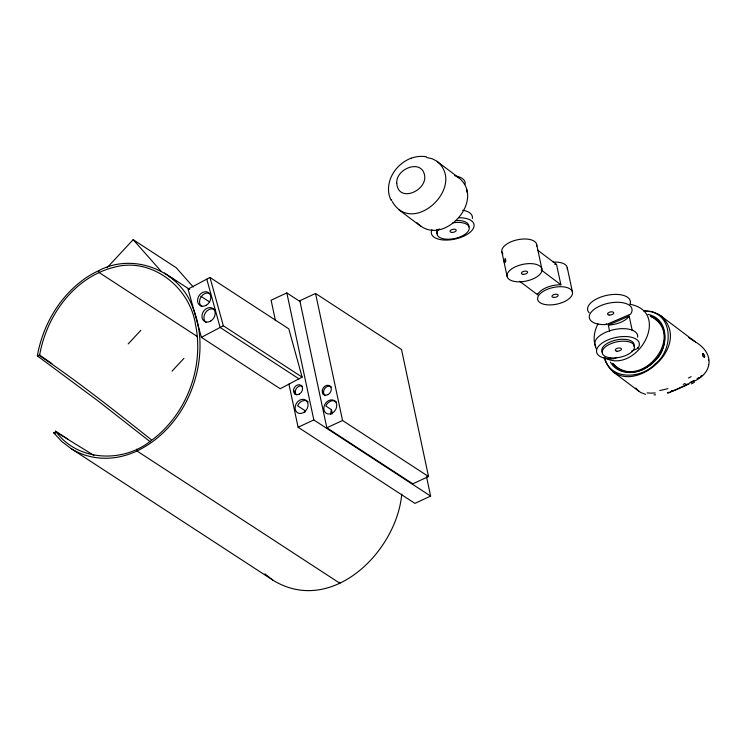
<?xml version="1.0" encoding="UTF-8"?>
<svg xmlns="http://www.w3.org/2000/svg" width="747" height="747" viewBox="0 0 747 747"><rect width="100%" height="100%" fill="white"/><g stroke="black" fill="none" stroke-linecap="round" stroke-linejoin="round"><path stroke-width="1.12" d="M401.774 494.028C396.582 551.874 331.519 616.21 272.944 580.204L71.133 448.62L61.758 441.505L53.7 432.793L55.754 431.841L93.907 455.399M151.165 439.628C114.693 410.691 78.174 381.642 39.554 355.619C46.239 316.336 73.439 277.828 113.357 267.445C151.342 256.333 190.055 287.212 195.555 324.824C204.333 367.888 186.115 415.575 150.296 441.253C122.387 463.317 77.062 461.291 55.614 431.159L55.754 431.841M150.24 441.785L97.876 400.784L37.35 355.88C42.607 325.963 58.808 297.595 83.515 279.583A86.596 68.621 -56.9 0 1 98.669 270.685C133.61 252 180.167 270.554 192.959 308.007A115.58 91.592 -56.9 0 1 199.925 340.809C201.653 385.191 177.683 431.402 136.99 450.992A86.596 68.621 -56.9 0 1 121.117 456.464C104.263 460.423 85.849 457.911 71.133 448.62M505.495 261.366L504.608 263.112L504.15 261.142M597.945 323.909C594.21 331.024 592.791 339.745 595.714 347.392M655.371 360.073C667.837 348.391 669.153 322.06 650.263 316.102M655.25 360.362L651.87 363.64M107.101 267.706L133.181 239.666L176.236 267.743L193.24 286.979M128.204 343.9L140.847 330.305M172.053 371.128L183.911 358.383M653.485 362.024C668.892 350.278 670.433 318.941 647.994 314.403M653.242 362.407L652.215 363.331M651.842 363.528L650.254 364.966M651.505 363.817L648.545 366.217M701.975 375.265L700.434 376.479M649.741 365.227L647.369 367.001M699.145 377.403L698.137 378.066M648.069 366.403C637.116 374.975 617.862 375.442 610.402 362.062M697.791 378.29L697.082 378.729M646.921 367.141C636.584 374.116 620.066 374.564 612.531 363.266M694.243 380.363L692.777 381.147M209.982 277.464L188.067 289.061L201.401 337.355L280.209 388.739L302.133 377.151L288.8 328.848L209.982 277.464L223.316 325.767L302.133 377.151M201.401 337.355L223.316 325.767M426.472 156.861C403.651 152.435 380.811 178.542 390.998 200.252M692.338 381.372L691.358 381.876M690.956 382.072L689.808 382.651M690.237 382.669C712.208 375.676 716.121 354.339 695.662 342.07L658.975 314.468L651.982 311.546L643.69 310.761M686.456 384.247L685.97 384.481M37.35 355.88L39.404 354.928L51.87 363.649M300.341 301.732L286.829 292.917L271.105 300.21L275.456 320.706M315.551 293.468L299.827 300.752L326.831 427.779L412.792 483.832L428.526 476.539L401.522 349.512L315.551 293.468L342.556 420.496L428.526 476.539M298.1 427.237L313.833 419.945L430.627 496.092L414.902 503.385L298.1 427.237L288.93 384.098M326.831 427.779L342.556 420.496M670.517 391.661L670.638 391.605A2.418 2.129 -10.9 0 0 671.786 390.97M606.433 324.515L630.524 314.17A21.784 10.43 -12 0 0 617.414 302.274A21.784 10.43 -12 0 0 589.953 314.067A21.784 10.43 -12 0 0 606.433 324.515L606.219 323.526M609.664 331.379L608.319 325.048L629.161 316.093L632.251 330.641M616.854 357.411L613.707 358.765A21.784 10.43 -12 0 1 597.236 348.307A21.784 10.43 -12 0 1 624.697 336.514A21.784 10.43 -12 0 1 637.807 348.419L631.523 351.118M672.477 390.476L671.618 390.84M410.719 158.467L411.252 158.252M668.425 392.334L667.846 392.567L668.584 392.362M655.586 394.789L653.98 394.902M644.269 311.154C673.747 310.416 674.41 350.026 654.867 364.153C641.421 378.72 610.448 380.905 604.678 357.888M630.048 304.281C672.692 312.33 636.033 376.133 603.987 357.393M426.864 157.552L432.093 158.737L436.285 160.82L458.863 177.833C486.689 200.504 441.748 249.04 417.059 222.783M645.529 394.332L640.487 392.418L636.453 388.916M454.531 175.526L455.203 175.797M650.973 316.728L651.645 316.999M455.847 176.087L458.863 177.833M652.29 317.288C686.063 337.018 639.647 391.792 613.502 363.985M688.753 337.663L695.662 342.07M53.7 432.793L55.595 433.998M200.924 296.307L209.683 302.012M164.377 272.954L189.747 289.491M298.94 378.841L220.122 327.457L206.788 279.154M332.378 413.801L331.509 409.72L325.823 406.013A7.554 5.985 -56.9 0 1 336.523 402.11M197.581 336.72L99.052 272.487L98.669 270.685M55.614 431.159L67.93 439.189M392.231 201.494C412.549 237.191 466.642 186.535 437.247 161.492M604.052 357.608C620.953 407.171 697.231 348.046 660.6 315.579M272.944 580.204L264.868 573.845M537.728 250.217L556.534 264.419L560.866 284.784A17.788 8.516 -12 0 0 537.579 294.785L519.669 281.255M541.164 269.9L560.866 284.784M398.599 209.562L420.981 226.462M612.783 371.614L638.592 391.092M133.181 239.666L160.997 271.142M636.099 388.459L635.762 387.982M596.47 349.129L595.901 347.869M391.54 199.692L391.755 200.299M637.593 347.43L637.807 348.419M567.262 267.669L572.501 292.282A17.788 8.516 -12 0 1 547.57 304.851A17.788 8.516 -12 0 1 545.123 290.303A17.788 8.516 -12 0 1 572.501 292.282M536.691 244.568L541.93 269.191A17.788 8.516 -12 0 1 517.008 281.759A17.788 8.516 -12 0 1 514.552 267.202A17.788 8.516 -12 0 1 541.93 269.191M537.336 293.646L537.579 294.785M501.825 251.627L507.064 276.25M426.509 476.735L430.627 496.092M322.695 391.288L323.423 394.687M286.829 292.917L313.833 419.945M339.689 582.258L339.904 583.276L136.99 450.992L136.608 449.18M294.449 391.055L295.168 394.453M39.404 354.928L39.554 355.619M452.859 222.858A16.434 7.862 -12 0 1 469.032 229.59A16.434 7.862 -12 0 1 447.462 239.227A16.434 7.862 -12 0 1 439.292 228.918M455.399 220.589A16.434 7.862 -12 0 1 468.817 226.92M437.322 233.848A16.434 7.862 -12 0 1 437.079 229.413M466.417 189.14A21.784 10.43 -12 0 1 466.782 192.035M457.043 176.32A21.784 10.43 -12 0 1 465.11 184.164M462.598 210.234A21.784 10.43 -12 0 1 472.384 218.413M458.779 217.76A21.784 10.43 -12 0 1 473.327 228.433A21.784 10.43 -12 0 1 447.21 240.058A21.784 10.43 -12 0 1 431.934 229.702M708.464 359.942A12.867 10.066 34.4 0 1 708.576 360.39M708.586 364.872A12.867 10.066 34.4 0 1 708.511 365.134M602.549 352.612A16.434 7.862 -12 0 1 616.779 339.885A16.434 7.862 -12 0 1 633.867 346.421M589.243 312.872A21.784 10.43 -12 0 1 606.508 295.42A21.784 10.43 -12 0 1 630.104 303.898M595.798 346.253A21.784 10.43 -12 0 1 613.885 329.651A21.784 10.43 -12 0 1 637.621 337.158M629.161 316.093A17.788 8.516 -12 0 1 608.319 325.048M670.535 392.119A10.869 8.152 -18.3 0 1 668.677 392.773M667.893 388.673A30.45 6.415 -15 0 1 659.741 390.494M655.24 392.913A33.167 15.173 -21 0 1 647.089 392.894M694.365 382.343A46.473 8.936 -19.9 0 1 691.377 383.865M689.425 383.687A28.638 2.904 -22.5 0 1 667.557 393.146M688.164 383.865A27.751 2.484 -23.4 0 1 672.169 391.223M685.195 383.454A45.016 5.416 -21.9 0 1 683.16 384.388M691.162 376.684A63.523 26.042 -9.9 0 1 688.426 378.019M703.132 356.235A2.232 0.812 69.9 0 0 704.019 357.197A2.53 0.906 67.6 0 0 704.468 357.15M703.03 356.076A1.952 0.626 68.3 0 1 702.516 353.639M702.582 353.564A2.232 0.691 65.2 0 1 703.301 353.798M703.319 353.919A2.53 0.784 63.7 0 1 703.926 354.722M703.945 354.769A1.886 0.654 65.1 0 1 704.589 356.16M704.645 356.263A1.886 0.7 65.2 0 1 704.468 357.085M553.172 262.15A17.788 8.516 -12 0 1 567.234 269.228M502.946 253.859A17.788 8.516 -12 0 1 516.915 239.899A17.788 8.516 -12 0 1 536.663 246.137M554.788 264.429A17.788 8.516 -12 0 1 556.534 264.419M504.832 261.711A4.258 1.046 80.9 0 1 504.841 259.452M504.972 258.387A1.905 0.7 84.7 0 1 505.644 259.695A1.905 0.7 84.7 0 1 505.616 261.637M169.961 276.978A8.198 1.064 42.9 0 1 175.834 281.283M325.365 395.63A5.285 4.193 -56.9 0 1 324.693 388.617A5.285 4.193 -56.9 0 1 331.416 387.021M330.958 414.445A7.554 5.985 -56.9 0 1 331.509 409.72M296.475 394.93A5.285 4.193 -56.9 0 1 296.307 388.58A5.285 4.193 -56.9 0 1 302.19 386.152M308.278 401.877A7.554 5.985 -56.9 0 0 297.577 405.78L305.299 410.813A7.554 5.985 -56.9 0 0 304.767 412.531M206.153 322.471A7.713 6.116 -56.9 0 1 205.546 312.582A7.713 6.116 -56.9 0 1 214.903 309.772M201.783 306.625A7.713 6.116 -56.9 0 1 201.167 296.727A7.713 6.116 -56.9 0 1 210.523 293.916M396.75 183.174C398.198 203.38 426.864 190.961 424.669 175.732C421.84 158.243 395.686 168.785 396.75 183.174M451.599 232.41A3.175 1.522 -12 0 0 456.23 230.281A3.175 1.522 -12 0 0 451.505 229.749A3.175 1.522 -12 0 0 451.599 232.41M610.486 357.85A16.434 7.862 -12 0 0 634.492 346.832A16.434 7.862 -12 0 0 610.038 344.059A16.434 7.862 -12 0 0 610.486 357.85M616.966 351.193A3.175 1.522 -12 0 0 621.448 348.97A3.175 1.522 -12 0 0 616.602 348.578A3.175 1.522 -12 0 0 616.966 351.193M609.141 315.029A3.175 1.522 -12 0 0 613.773 312.9A3.175 1.522 -12 0 0 609.048 312.367A3.175 1.522 -12 0 0 609.141 315.029M553.555 297.409A3.175 1.522 -12 0 0 558.186 295.28A3.175 1.522 -12 0 0 553.462 294.748A3.175 1.522 -12 0 0 553.555 297.409M522.984 274.317A3.175 1.522 -12 0 0 527.615 272.188A3.175 1.522 -12 0 0 522.891 271.656A3.175 1.522 -12 0 0 522.984 274.317M328.157 394.537A5.285 4.193 -56.9 0 0 329.772 385.9A5.285 4.193 -56.9 0 0 322.293 390.251A5.285 4.193 -56.9 0 0 328.157 394.537M332.322 413.1A7.554 5.985 -56.9 0 0 334.628 400.765A7.554 5.985 -56.9 0 0 323.946 406.984A7.554 5.985 -56.9 0 0 332.322 413.1M299.435 393.986A5.285 4.193 -56.9 0 0 301.05 385.359A5.285 4.193 -56.9 0 0 293.571 389.71A5.285 4.193 -56.9 0 0 299.435 393.986M303.59 412.549A7.554 5.985 -56.9 0 0 305.906 400.215A7.554 5.985 -56.9 0 0 295.214 406.433A7.554 5.985 -56.9 0 0 303.59 412.549M210.691 321.079A7.713 6.116 -56.9 0 0 212.932 308.483A7.713 6.116 -56.9 0 0 202.054 314.945A7.713 6.116 -56.9 0 0 210.691 321.079M206.312 305.234A7.713 6.116 -56.9 0 0 208.553 292.637A7.713 6.116 -56.9 0 0 197.684 299.099A7.713 6.116 -56.9 0 0 206.312 305.234"/></g></svg>
